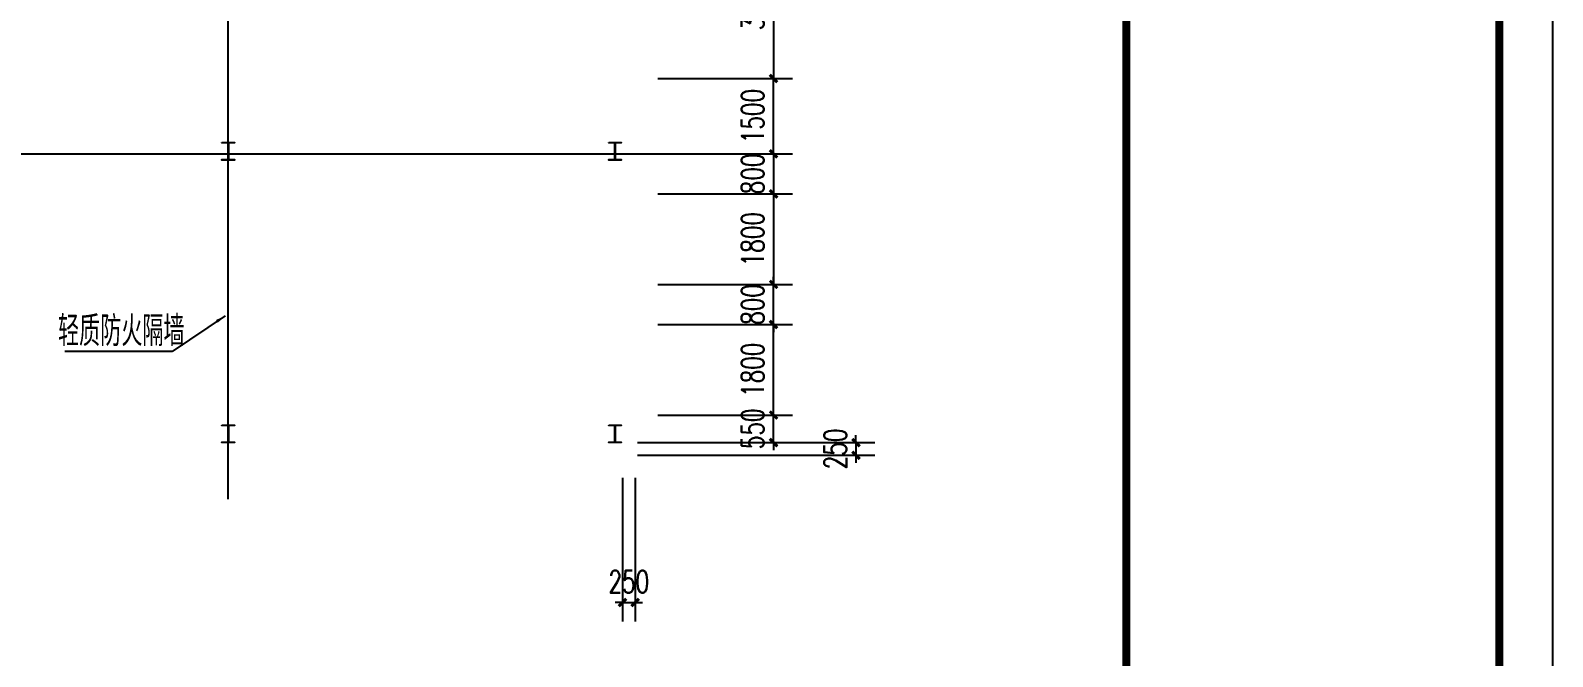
# Model space of a CAD drawing. Extents: x 177291 to 1288761, y 177638 to 322898.
# Drawn here: x 374035 to 404341, y 281823 to 294284 of the extents above; entities that cross this region are included whole.
import ezdxf

# ---------------------------------------------------------------- set-up
doc = ezdxf.new("R2010")
doc.units = 0
doc.header["$LTSCALE"] = 1000
for name, color, linetype in [('AXIS', 3, 'Continuous'), ('DOTE', 1, 'Continuous'), ('GZ', 50, 'Continuous'), ('PUB_TITLE', 4, 'Continuous'), ('TEXT', 7, 'Continuous')]:
    doc.layers.add(name, color=color, linetype=linetype)
doc.styles.add('_TCH_DIM_T3', font='SIMPLEX', dxfattribs={"width": 0.705882, "bigfont": 'GBCBIG'})
doc.styles.add('TSSD_Norm', font='tssdeng.shx', dxfattribs={"bigfont": 'hztxt.shx'})
doc.dimstyles.new('_TCH_ARCH&&150', dxfattribs={"dimtxt": 446.25, "dimasz": 150, "dimexe": 375, "dimexo": 450, "dimgap": 189.375, "dimtad": 1, "dimdec": 0, "dimzin": 0, "dimdsep": 46, "dimtxsty": '_TCH_DIM_T3', "dimblk": 'ARCHTICK', "dimcen": 0.09, "dimclrd": 3, "dimclre": 3, "dimclrt": 7, "dimazin": 2, "dimtfac": 1, "dimtdec": 0, "dimtix": 1, "dimtmove": 2, "dimatfit": 3, "dimfxl": 1, "dimtolj": 1, "dimtzin": 0, "dimarcsym": 0})
doc.dimstyles.new('TCH-200-1', dxfattribs={"dimtxt": 595, "dimasz": 200, "dimexe": 500, "dimexo": 600, "dimgap": 252.5, "dimtad": 1, "dimdec": 0, "dimzin": 0, "dimdsep": 46, "dimtxsty": '_TCH_DIM_T3', "dimblk": 'ARCHTICK', "dimcen": 0.09, "dimclrd": 3, "dimclre": 3, "dimclrt": 7, "dimazin": 2, "dimtfac": 1, "dimtdec": 0, "dimtix": 1, "dimtmove": 2, "dimatfit": 3, "dimfxl": 1, "dimtolj": 1, "dimtzin": 0, "dimarcsym": 0})

# ---------------------------------------------------------------- blocks, each defined once
blk = doc.blocks.new('_ArchTick')
at = {"color": 0, "linetype": 'ByBlock', "const_width": 0.4}
blk.add_lwpolyline([(-0.5, -0.5), (0.5, 0.5)], dxfattribs=at)
blk = doc.blocks.new('*D557')
at = {"color": 3, "lineweight": -2, "transparency": 16777216}
for p, q in [((390472, 286080), (390472, 286230)), ((386124, 286080), (390847, 286080)), ((386124, 285830), (390847, 285830)), ((390472, 286080), (390472, 285830)), ((390472, 285830), (390472, 285680))]:
    blk.add_line(p, q, dxfattribs=at)
at = {"layer": 'Defpoints', "color": 0, "transparency": 16777216}
for p in [(385674, 286080), (385674, 285830), (390472, 285830)]:
    blk.add_point(p, dxfattribs=at)
at = {"color": 3, "lineweight": -2, "transparency": 16777216, "xscale": 150, "yscale": 150, "zscale": 150}
for p, rotation in [((390472, 286080), 270), ((390472, 285830), 90)]:
    blk.add_blockref('_ArchTick', p, dxfattribs=dict(at, rotation=rotation))
at = {"color": 7, "transparency": 16777216, "insert": (390060, 285955), "char_height": 446.2, "attachment_point": 5, "rotation": 90, "style": '_TCH_DIM_T3'}
blk.add_mtext('\\A1;250', dxfattribs=at)
blk = doc.blocks.new('*D558')
at = {"color": 3, "lineweight": -2, "transparency": 16777216}
for p, q in [((385824, 285380), (385824, 282523)), ((386074, 285380), (386074, 282523)), ((385824, 282898), (385674, 282898)), ((385824, 282898), (386074, 282898)), ((386074, 282898), (386224, 282898))]:
    blk.add_line(p, q, dxfattribs=at)
at = {"layer": 'Defpoints', "color": 0, "transparency": 16777216}
for p in [(385824, 285830), (386074, 285830), (386074, 282898)]:
    blk.add_point(p, dxfattribs=at)
at = {"color": 3, "lineweight": -2, "transparency": 16777216, "xscale": 150, "yscale": 150, "zscale": 150}
blk.add_blockref('_ArchTick', (385824, 282898), dxfattribs=at)
at = {"color": 3, "lineweight": -2, "transparency": 16777216, "xscale": 150, "yscale": 150, "zscale": 150, "rotation": 180}
blk.add_blockref('_ArchTick', (386074, 282898), dxfattribs=at)
at = {"color": 7, "transparency": 16777216, "insert": (385949, 283311), "char_height": 446.2, "attachment_point": 5, "style": '_TCH_DIM_T3'}
blk.add_mtext('\\A1;250', dxfattribs=at)
blk = doc.blocks.new('*D560')
at = {"color": 3, "lineweight": -2, "transparency": 16777216}
for p, q in [((386524, 296330), (389205, 296330)), ((388830, 296330), (388830, 293330)), ((386524, 293330), (389205, 293330))]:
    blk.add_line(p, q, dxfattribs=at)
at = {"layer": 'Defpoints', "color": 0, "transparency": 16777216}
for p in [(386074, 296330), (386074, 293330), (388830, 293330)]:
    blk.add_point(p, dxfattribs=at)
at = {"color": 3, "lineweight": -2, "transparency": 16777216, "xscale": 150, "yscale": 150, "zscale": 150}
for p, rotation in [((388830, 296330), 90), ((388830, 293330), 270)]:
    blk.add_blockref('_ArchTick', p, dxfattribs=dict(at, rotation=rotation))
at = {"color": 7, "transparency": 16777216, "insert": (388417, 294830), "char_height": 446.2, "attachment_point": 5, "rotation": 90, "style": '_TCH_DIM_T3'}
blk.add_mtext('\\A1;3000', dxfattribs=at)
blk = doc.blocks.new('*D564')
at = {"color": 3, "lineweight": -2, "transparency": 16777216}
for p, q in [((386524, 293330), (389205, 293330)), ((388830, 291830), (388830, 293330)), ((386524, 291830), (389205, 291830))]:
    blk.add_line(p, q, dxfattribs=at)
at = {"layer": 'Defpoints', "color": 0, "transparency": 16777216}
for p in [(386074, 293330), (388830, 293330), (386074, 291830)]:
    blk.add_point(p, dxfattribs=at)
at = {"color": 3, "lineweight": -2, "transparency": 16777216, "xscale": 150, "yscale": 150, "zscale": 150}
for p, rotation in [((388830, 293330), 90), ((388830, 291830), 270)]:
    blk.add_blockref('_ArchTick', p, dxfattribs=dict(at, rotation=rotation))
at = {"color": 7, "transparency": 16777216, "insert": (388417, 292580), "char_height": 446.2, "attachment_point": 5, "rotation": 90, "style": '_TCH_DIM_T3'}
blk.add_mtext('\\A1;1500', dxfattribs=at)
blk = doc.blocks.new('*D571')
at = {"color": 3, "lineweight": -2, "transparency": 16777216}
for p, q in [((386524, 289230), (389205, 289230)), ((388830, 289230), (388830, 289380)), ((388830, 288430), (388830, 289230)), ((386524, 288430), (389205, 288430)), ((388830, 288430), (388830, 288280))]:
    blk.add_line(p, q, dxfattribs=at)
at = {"layer": 'Defpoints', "color": 0, "transparency": 16777216}
for p in [(386074, 289230), (388830, 289230), (386074, 288430)]:
    blk.add_point(p, dxfattribs=at)
at = {"color": 3, "lineweight": -2, "transparency": 16777216, "xscale": 150, "yscale": 150, "zscale": 150}
for p, rotation in [((388830, 289230), 270), ((388830, 288430), 90)]:
    blk.add_blockref('_ArchTick', p, dxfattribs=dict(at, rotation=rotation))
at = {"color": 7, "transparency": 16777216, "insert": (388417, 288830), "char_height": 446.2, "attachment_point": 5, "rotation": 90, "style": '_TCH_DIM_T3'}
blk.add_mtext('\\A1;800', dxfattribs=at)
blk = doc.blocks.new('*D572')
at = {"color": 3, "lineweight": -2, "transparency": 16777216}
for p, q in [((388830, 286630), (388830, 286780)), ((386524, 286630), (389205, 286630)), ((388830, 286080), (388830, 286630)), ((386524, 286080), (389205, 286080)), ((388830, 286080), (388830, 285930))]:
    blk.add_line(p, q, dxfattribs=at)
at = {"layer": 'Defpoints', "color": 0, "transparency": 16777216}
for p in [(386074, 286630), (388830, 286630), (386074, 286080)]:
    blk.add_point(p, dxfattribs=at)
at = {"color": 3, "lineweight": -2, "transparency": 16777216, "xscale": 150, "yscale": 150, "zscale": 150}
for p, rotation in [((388830, 286630), 270), ((388830, 286080), 90)]:
    blk.add_blockref('_ArchTick', p, dxfattribs=dict(at, rotation=rotation))
at = {"color": 7, "transparency": 16777216, "insert": (388417, 286355), "char_height": 446.2, "attachment_point": 5, "rotation": 90, "style": '_TCH_DIM_T3'}
blk.add_mtext('\\A1;550', dxfattribs=at)
blk = doc.blocks.new('*D573')
at = {"color": 3, "lineweight": -2, "transparency": 16777216}
for p, q in [((386524, 288430), (389205, 288430)), ((388830, 286630), (388830, 288430)), ((386524, 286630), (389205, 286630))]:
    blk.add_line(p, q, dxfattribs=at)
at = {"layer": 'Defpoints', "color": 0, "transparency": 16777216}
for p in [(386074, 288430), (388830, 288430), (386074, 286630)]:
    blk.add_point(p, dxfattribs=at)
at = {"color": 3, "lineweight": -2, "transparency": 16777216, "xscale": 150, "yscale": 150, "zscale": 150}
for p, rotation in [((388830, 288430), 90), ((388830, 286630), 270)]:
    blk.add_blockref('_ArchTick', p, dxfattribs=dict(at, rotation=rotation))
at = {"color": 7, "transparency": 16777216, "insert": (388417, 287530), "char_height": 446.2, "attachment_point": 5, "rotation": 90, "style": '_TCH_DIM_T3'}
blk.add_mtext('\\A1;1800', dxfattribs=at)
blk = doc.blocks.new('*D574')
at = {"color": 3, "lineweight": -2, "transparency": 16777216}
for p, q in [((386524, 291030), (389205, 291030)), ((388830, 291030), (388830, 289230)), ((386524, 289230), (389205, 289230))]:
    blk.add_line(p, q, dxfattribs=at)
at = {"layer": 'Defpoints', "color": 0, "transparency": 16777216}
for p in [(386074, 291030), (386074, 289230), (388830, 289230)]:
    blk.add_point(p, dxfattribs=at)
at = {"color": 3, "lineweight": -2, "transparency": 16777216, "xscale": 150, "yscale": 150, "zscale": 150}
for p, rotation in [((388830, 291030), 90), ((388830, 289230), 270)]:
    blk.add_blockref('_ArchTick', p, dxfattribs=dict(at, rotation=rotation))
at = {"color": 7, "transparency": 16777216, "insert": (388417, 290130), "char_height": 446.2, "attachment_point": 5, "rotation": 90, "style": '_TCH_DIM_T3'}
blk.add_mtext('\\A1;1800', dxfattribs=at)
blk = doc.blocks.new('*D575')
at = {"color": 3, "lineweight": -2, "transparency": 16777216}
for p, q in [((388830, 291830), (388830, 291980)), ((386524, 291830), (389205, 291830)), ((388830, 291830), (388830, 291030)), ((386524, 291030), (389205, 291030)), ((388830, 291030), (388830, 290880))]:
    blk.add_line(p, q, dxfattribs=at)
at = {"layer": 'Defpoints', "color": 0, "transparency": 16777216}
for p in [(386074, 291830), (386074, 291030), (388830, 291030)]:
    blk.add_point(p, dxfattribs=at)
at = {"color": 3, "lineweight": -2, "transparency": 16777216, "xscale": 150, "yscale": 150, "zscale": 150}
for p, rotation in [((388830, 291830), 270), ((388830, 291030), 90)]:
    blk.add_blockref('_ArchTick', p, dxfattribs=dict(at, rotation=rotation))
at = {"color": 7, "transparency": 16777216, "insert": (388417, 291430), "char_height": 446.2, "attachment_point": 5, "rotation": 90, "style": '_TCH_DIM_T3'}
blk.add_mtext('\\A1;800', dxfattribs=at)

msp = doc.modelspace()

# ---------------------------------------------------------------- linework, layer by layer
at = {"layer": 'AXIS'}
msp.add_line((376854.1, 287892.45), (374718.53, 287892.45), dxfattribs=at)
at = {"layer": 'DOTE'}
for p, q in [((377973.62, 284955.42), (377973.62, 304705.42)), ((324598.62, 291830.42), (387073.62, 291830.42))]:
    msp.add_line(p, q, dxfattribs=at)
at = {"layer": 'GZ'}
for points in [[(377848.62, 292055.6), (378098.62, 292055.6), (378098.62, 292045.6), (377980.47, 292045.6), (377976.62, 292040.6), (377976.62, 291720.25), (377980.47, 291715.6), (378098.62, 291715.6), (378098.62, 291705.6), (377848.62, 291705.6), (377848.62, 291715.6), (377966.62, 291715.6), (377970.62, 291720.09), (377970.62, 292040.6), (377966.62, 292045.6), (377848.62, 292045.6), (377848.62, 292055.6)], [(385548.62, 292055.6), (385798.62, 292055.6), (385798.62, 292045.6), (385680.47, 292045.6), (385676.62, 292040.6), (385676.62, 291720.25), (385680.47, 291715.6), (385798.62, 291715.6), (385798.62, 291705.6), (385548.62, 291705.6), (385548.62, 291715.6), (385666.62, 291715.6), (385670.62, 291720.09), (385670.62, 292040.6), (385666.62, 292045.6), (385548.62, 292045.6), (385548.62, 292055.6)], [(377848.62, 286430.42), (378098.62, 286430.42), (378098.62, 286420.42), (377980.47, 286420.42), (377976.62, 286415.42), (377976.62, 286095.07), (377980.47, 286090.42), (378098.62, 286090.42), (378098.62, 286080.42), (377848.62, 286080.42), (377848.62, 286090.42), (377966.62, 286090.42), (377970.62, 286094.91), (377970.62, 286415.42), (377966.62, 286420.42), (377848.62, 286420.42), (377848.62, 286430.42)], [(385548.62, 286430.42), (385798.62, 286430.42), (385798.62, 286420.42), (385680.47, 286420.42), (385676.62, 286415.42), (385676.62, 286095.07), (385680.47, 286090.42), (385798.62, 286090.42), (385798.62, 286080.42), (385548.62, 286080.42), (385548.62, 286090.42), (385666.62, 286090.42), (385670.62, 286094.91), (385670.62, 286415.42), (385666.62, 286420.42), (385548.62, 286420.42), (385548.62, 286430.42)]]:
    msp.add_lwpolyline(points, close=True, dxfattribs=at)
at = {"layer": 'PUB_TITLE'}
msp.add_lwpolyline([(315143.6, 314928.34), (404340.97, 314928.34), (404340.97, 251928.06), (315143.6, 251928.06)], close=True, dxfattribs=at)
at = {"layer": 'PUB_TITLE', "const_width": 159.09}
for points in [[(317795.12, 252988.67), (317795.12, 313867.73), (403280.36, 313867.73), (403280.36, 252988.67)], [(395856.09, 313867.73), (403280.36, 313867.73), (403280.36, 252988.67), (395856.09, 252988.67)]]:
    msp.add_lwpolyline(points, close=True, dxfattribs=at)

# ---------------------------------------------------------------- texts
at = {"layer": 'TEXT', "style": 'TSSD_Norm', "width": 0.7}
msp.add_text('轻质防火隔墙', height=600, dxfattribs=at).set_placement((374583.83, 288001.52, 1892.13))

# ---------------------------------------------------------------- dimensions: what is measured, and where the dimension line sits
for base, p1, p2, angle, picture, middle in [((388829.55, 293330.42), (386073.62, 296330.42), (386073.62, 293330.42), 90, '*D560', (388417.05, 294830.42)), ((388829.55, 293330.42), (386073.62, 291830.42), (386073.62, 293330.42), 270, '*D564', (388417.05, 292580.42)), ((388829.55, 291030.42), (386073.62, 291830.42), (386073.62, 291030.42), 270, '*D575', (388417.05, 291430.42)), ((388829.55, 289230.42), (386073.62, 291030.42), (386073.62, 289230.42), 90, '*D574', (388417.05, 290130.42)), ((388829.55, 289230.42), (386073.62, 288430.42), (386073.62, 289230.42), 270, '*D571', (388417.05, 288830.42)), ((388829.55, 288430.42), (386073.62, 286630.42), (386073.62, 288430.42), 90, '*D573', (388417.05, 287530.42)), ((388829.55, 286630.42), (386073.62, 286080.42), (386073.62, 286630.42), 90, '*D572', (388417.05, 286355.42)), ((390472.01, 285830.42), (385673.62, 286080.42), (385673.62, 285830.42), 90, '*D557', (390059.51, 285955.42)), ((386073.62, 282898.21), (385823.62, 285830.42), (386073.62, 285830.42), 180, '*D558', (385948.62, 283310.71))]:
    dim = msp.add_linear_dim(base=base, p1=p1, p2=p2, angle=angle, dimstyle='_TCH_ARCH&&150')
    dim.commit()
    dim.dimension.update_dxf_attribs({"geometry": picture, "text_midpoint": middle})

# ---------------------------------------------------------------- leaders
at = {"layer": 'AXIS'}
msp.add_leader([(377913.62, 288605.61), (376854.1, 287892.45)], dimstyle='TCH-200-1', dxfattribs=at)

doc.saveas('drawing.dxf')
